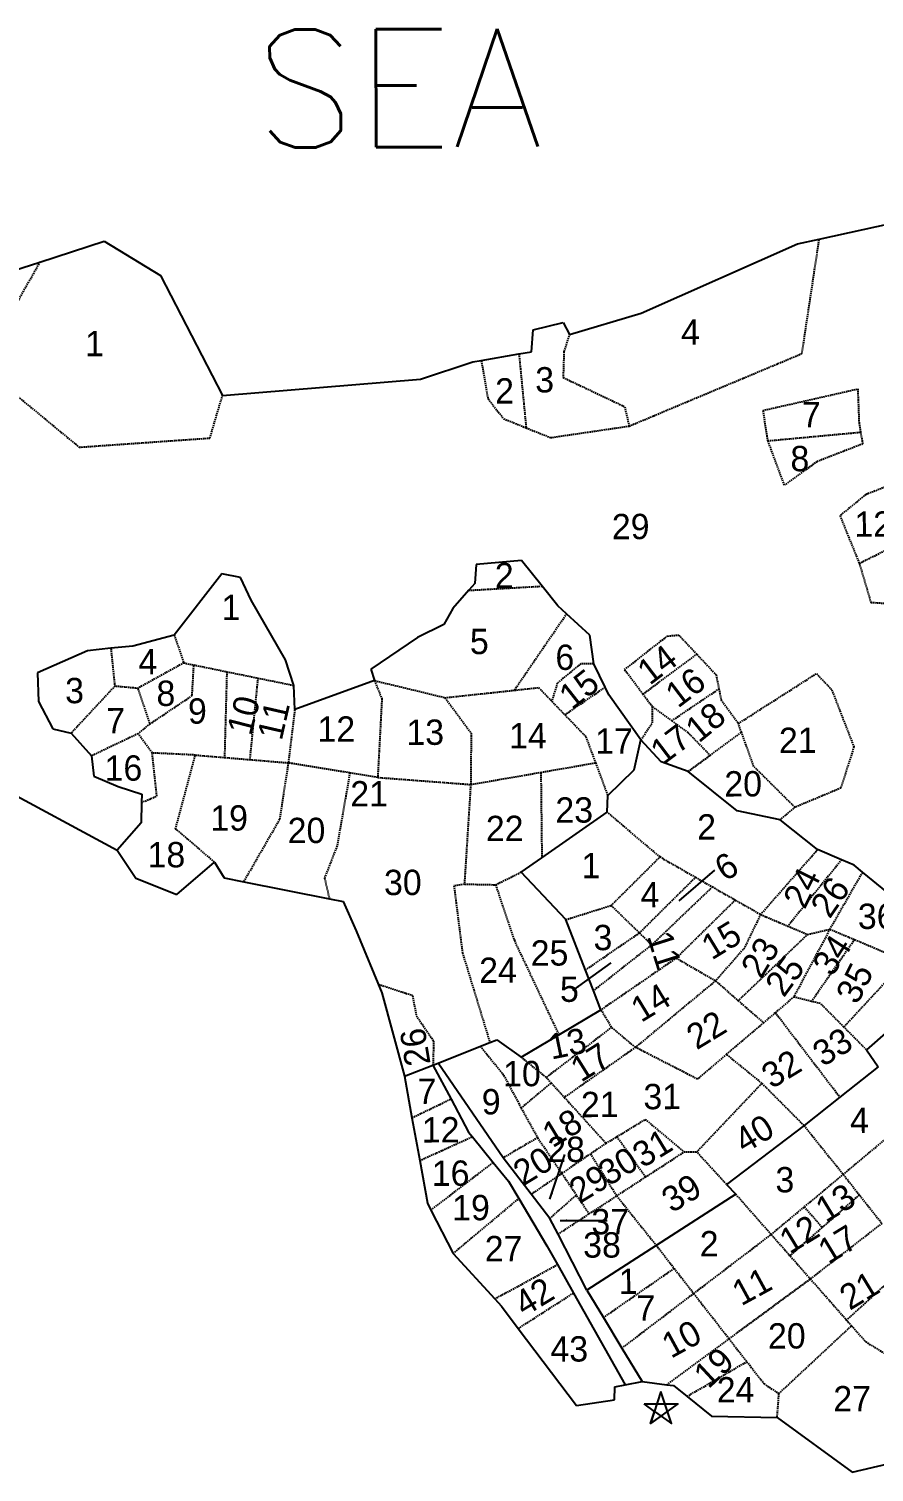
# Model space of a CAD drawing. Header units: metres. Extents: x 283194 to 285135, y 2090965 to 2092276.
# Drawn here: x 283618 to 283925, y 2091753 to 2092276 of the extents above; entities that cross this region are included whole.
import ezdxf
from ezdxf.enums import TextEntityAlignment as Align

# ---------------------------------------------------------------- set-up
doc = ezdxf.new("R2010")
doc.units = ezdxf.units.M
doc.linetypes.add('DASHED', pattern=[0.75, 0.5, -0.25])
for name, color, linetype in [('LINE_CARTTRACK', 2, 'Continuous'), ('OFF', 1, 'Continuous'), ('POLY_PARCEL', 6, 'Continuous'), ('POLY_ROAD', 30, 'Continuous'), ('POLY_SUBPARCEL', 6, 'DASHED'), ('TEXT_MAPIN', 7, 'Continuous'), ('TEXT_MAPOUT', 7, 'Continuous'), ('TEXT_PARCEL', 7, 'Continuous'), ('V_BOUND_LINE', 7, 'Continuous')]:
    doc.layers.add(name, color=color, linetype=linetype)
doc.styles.get("Standard").update_dxf_attribs({"font": 'simplex.shx'})
doc.styles.add('TEXT_MAP', font='')
doc.styles.get('TEXT_MAP').set_extended_font_data('Kruti Dev 050')
doc.dimstyles.get("Standard").update_dxf_attribs({"dimtxt": 0.18, "dimasz": 0.18, "dimexe": 0.18, "dimexo": 0.0625, "dimgap": 0.09, "dimtad": 0, "dimtih": 1, "dimtoh": 1, "dimdec": 4, "dimzin": 0, "dimdsep": 46, "dimtxsty": 'Standard', "dimcen": 0.09, "dimadec": 0, "dimazin": 0, "dimtfac": 1, "dimtdec": 4, "dimtofl": 0, "dimtmove": 0, "dimatfit": 3, "dimfxl": 1, "dimtolj": 1, "dimtzin": 0, "dimarcsym": 0})

msp = doc.modelspace()

# ---------------------------------------------------------------- linework, layer by layer
for points in [[(283847.34, 2091782.56), (283843.61, 2091770.94), (283847.38, 2091773.69), (283851.15, 2091770.97)], [(283841.26, 2091778.09), (283853.46, 2091778.14), (283843.61, 2091770.93), (283845.03, 2091775.38)]]:
    msp.add_lwpolyline(points, close=True)
msp.add_lwpolyline([(283845.03, 2091775.38), (283847.38, 2091773.69)])
at = {"layer": 'LINE_CARTTRACK'}
for p, q in [((283764.7, 2091900.9), (283771.24, 2091888.57)), ((283790.08, 2091867.25), (283766.55, 2091901.63)), ((283771.24, 2091888.57), (283777.6, 2091876.59)), ((283777.6, 2091876.59), (283778.97, 2091874.91)), ((283778.97, 2091874.91), (283786.57, 2091865.63)), ((283786.57, 2091865.63), (283792.12, 2091858.86)), ((283800.3, 2091854.06), (283790.08, 2091867.25)), ((283792.12, 2091858.86), (283795.84, 2091852.54)), ((283795.84, 2091852.54), (283805.95, 2091835.42)), ((283807.08, 2091845.3), (283800.3, 2091854.06)), ((283810.02, 2091839.58), (283807.08, 2091845.3)), ((283820.45, 2091819.33), (283810.02, 2091839.58)), ((283805.95, 2091835.42), (283809.81, 2091828.55)), ((283809.81, 2091828.55), (283815.6, 2091818.24)), ((283815.6, 2091818.24), (283834.32, 2091784.94)), ((283820.45, 2091819.33), (283826.48, 2091809.35)), ((283826.48, 2091809.35), (283833.16, 2091798.27)), ((283833.16, 2091798.27), (283840.47, 2091786.17))]:
    msp.add_line(p, q, dxfattribs=at)
at = {"layer": 'OFF'}
msp.add_line((283834.32, 2091784.94), (283840.47, 2091786.17), dxfattribs=at)
at = {"layer": 'POLY_PARCEL'}
for p, q in [((283780.34, 2092082.27), (283779.82, 2092075.42)), ((283796.78, 2092083.7), (283780.34, 2092082.27)), ((283804.25, 2092074.44), (283796.78, 2092083.7)), ((283688.1, 2092078.89), (283670.92, 2092056.64)), ((283694.96, 2092077.55), (283688.1, 2092078.89)), ((283698.82, 2092069.34), (283694.96, 2092077.55)), ((283779.82, 2092075.42), (283777.65, 2092072.93)), ((283809.99, 2092067.32), (283804.25, 2092074.44)), ((283711.24, 2092047.76), (283698.82, 2092069.34)), ((283777.65, 2092072.93), (283771.9, 2092066.35)), ((283771.9, 2092066.35), (283768.64, 2092060.58)), ((283813.15, 2092064.42), (283809.99, 2092067.32)), ((283821.55, 2092056.68), (283813.15, 2092064.42)), ((283768.64, 2092060.58), (283759.07, 2092055.89)), ((283670.92, 2092056.64), (283655.86, 2092052.74)), ((283759.07, 2092055.89), (283742.12, 2092044.32)), ((283822.96, 2092046.28), (283821.55, 2092056.68)), ((283639.43, 2092051.03), (283621.37, 2092043.02)), ((283647.93, 2092051.92), (283639.43, 2092051.03)), ((283655.86, 2092052.74), (283647.93, 2092051.92)), ((283621.37, 2092043.02), (283621.69, 2092032.61)), ((283714.29, 2092038.46), (283711.24, 2092047.76)), ((283742.12, 2092044.32), (283743.51, 2092040.22)), ((283827.13, 2092037.83), (283822.96, 2092046.28)), ((283714.6, 2092029.69), (283714.29, 2092038.46)), ((283743.51, 2092040.22), (283714.6, 2092029.69)), ((283828.48, 2092035.07), (283827.13, 2092037.83)), ((283621.69, 2092032.61), (283626.93, 2092022.77)), ((283840.06, 2092018.69), (283828.48, 2092035.07)), ((283626.93, 2092022.77), (283633.52, 2092021.16)), ((283633.52, 2092021.16), (283640.95, 2092012.97)), ((283837.62, 2092007.91), (283840.06, 2092018.69)), ((283847.45, 2092010.83), (283840.06, 2092018.69)), ((283583.76, 2092014.65), (283650.23, 2091978.75)), ((283640.95, 2092012.97), (283641.8, 2092005.58)), ((283828.06, 2091998.56), (283837.62, 2092007.91)), ((283857.25, 2092007.28), (283847.45, 2092010.83)), ((283874.92, 2091993.01), (283857.25, 2092007.28)), ((283641.8, 2092005.58), (283650.58, 2092001.78)), ((283650.58, 2092001.78), (283659.09, 2091999.07)), ((283659.02, 2091995.99), (283658.86, 2091988.66)), ((283659.09, 2091999.07), (283659.02, 2091995.99)), ((283827.81, 2091992.54), (283828.06, 2091998.56)), ((283804.15, 2091976.01), (283827.81, 2091992.54)), ((283890.58, 2091989.81), (283874.92, 2091993.01)), ((283658.86, 2091988.66), (283650.23, 2091978.75)), ((283904.13, 2091978.95), (283890.58, 2091989.81)), ((283650.23, 2091978.75), (283656.98, 2091968.61)), ((283796.66, 2091970.78), (283804.15, 2091976.01)), ((283912.82, 2091975.24), (283904.13, 2091978.95)), ((283917.38, 2091973.3), (283912.82, 2091975.24)), ((283671.8, 2091962.64), (283685.46, 2091974.47)), ((283685.46, 2091974.47), (283689.04, 2091968.73)), ((283812.89, 2091953.59), (283796.66, 2091970.78)), ((283920.44, 2091970.79), (283917.38, 2091973.3)), ((283943.88, 2091951.57), (283920.44, 2091970.79)), ((283656.98, 2091968.61), (283671.8, 2091962.64)), ((283689.04, 2091968.73), (283696.09, 2091967.33)), ((283696.09, 2091967.33), (283727.15, 2091961.13)), ((283727.15, 2091961.13), (283732.1, 2091960.14)), ((283732.1, 2091960.14), (283736.81, 2091949.48)), ((283736.81, 2091949.48), (283746.21, 2091927.05)), ((283819.98, 2091935.33), (283812.89, 2091953.59)), ((283822.88, 2091927.87), (283819.98, 2091935.33)), ((283946.41, 2091927.92), (283921.84, 2091906.42)), ((283746.21, 2091927.05), (283754.38, 2091896.8)), ((283825.59, 2091920.88), (283822.88, 2091927.87)), ((283810.32, 2091911.87), (283825.59, 2091920.88)), ((283766.55, 2091901.63), (283781.87, 2091907.69)), ((283781.87, 2091907.69), (283785.34, 2091909.07)), ((283785.34, 2091909.07), (283787.82, 2091910.05)), ((283787.82, 2091910.05), (283796.61, 2091903.79)), ((283796.61, 2091903.79), (283810.32, 2091911.87)), ((283921.84, 2091906.42), (283926.11, 2091900.25)), ((283754.38, 2091896.8), (283764.7, 2091900.9)), ((283754.38, 2091896.8), (283757.08, 2091881.78)), ((283926.11, 2091900.25), (283912.21, 2091889.23)), ((283912.21, 2091889.23), (283899.22, 2091878.93)), ((283757.08, 2091881.78), (283759.88, 2091866.26)), ((283899.22, 2091878.93), (283871.14, 2091857.6)), ((283759.88, 2091866.26), (283762.65, 2091850.82)), ((283871.14, 2091857.6), (283874.44, 2091854.09)), ((283762.65, 2091850.82), (283763.94, 2091848.32)), ((283874.44, 2091854.09), (283845.63, 2091835.55)), ((283763.94, 2091848.32), (283772.03, 2091832.6)), ((283845.63, 2091835.55), (283820.45, 2091819.33)), ((283772.03, 2091832.6), (283787.08, 2091816.12)), ((283787.08, 2091816.12), (283789.48, 2091813.49)), ((283789.48, 2091813.49), (283795.61, 2091805.41)), ((283795.61, 2091805.41), (283816.76, 2091777.54)), ((283830.49, 2091779.58), (283830.63, 2091784.21)), ((283830.63, 2091784.21), (283834.32, 2091784.94)), ((283840.47, 2091786.17), (283849.42, 2091785.03)), ((283849.42, 2091785.03), (283851.92, 2091784.71)), ((283851.92, 2091784.71), (283856.8, 2091780.79)), ((283816.76, 2091777.54), (283830.49, 2091779.58)), ((283856.8, 2091780.79), (283865.66, 2091773.69)), ((283865.66, 2091773.69), (283889.47, 2091773.13)), ((283889.47, 2091773.13), (283916.61, 2091753.35)), ((283916.61, 2091753.35), (283929.64, 2091756.34))]:
    msp.add_line(p, q, dxfattribs=at)
at = {"layer": 'POLY_ROAD'}
msp.add_line((283764.7, 2091900.9), (283766.55, 2091901.63), dxfattribs=at)
at = {"layer": 'POLY_SUBPARCEL'}
for p, q in [((283898.46, 2092158.73), (283904.73, 2092200.23)), ((283622.17, 2092191.89), (283600.89, 2092154.13)), ((283814.21, 2092165.7), (283812.16, 2092159.45)), ((283795.87, 2092158.62), (283798.48, 2092131.82)), ((283812.16, 2092159.45), (283811.89, 2092150.05)), ((283835.82, 2092132.46), (283898.46, 2092158.73)), ((283600.89, 2092154.13), (283636.46, 2092124.8)), ((283782.2, 2092156.25), (283784.64, 2092142.29)), ((283811.89, 2092150.05), (283834.2, 2092139.47)), ((283683.81, 2092128.12), (283688.37, 2092143.53)), ((283884.37, 2092138.14), (283918.68, 2092145.91)), ((283918.68, 2092145.91), (283919.15, 2092133.62)), ((283784.64, 2092142.29), (283790.32, 2092135.11)), ((283834.2, 2092139.47), (283835.82, 2092132.46)), ((283886.11, 2092127.13), (283884.37, 2092138.14)), ((283790.32, 2092135.11), (283798.48, 2092131.82)), ((283807.28, 2092128.27), (283835.82, 2092132.46)), ((283919.15, 2092133.62), (283919.73, 2092130.25)), ((283636.46, 2092124.8), (283683.81, 2092128.12)), ((283798.48, 2092131.82), (283807.28, 2092128.27)), ((283886.11, 2092127.13), (283919.73, 2092130.25)), ((283892.1, 2092111.05), (283886.11, 2092127.13)), ((283919.73, 2092130.25), (283920.45, 2092126)), ((283920.45, 2092126), (283903.94, 2092119.58)), ((283903.94, 2092119.58), (283892.1, 2092111.05)), ((283930.55, 2092111.12), (283921.57, 2092107.63)), ((283921.57, 2092107.63), (283912.25, 2092099.98)), ((283912.25, 2092099.98), (283919.24, 2092082.71)), ((283919.24, 2092082.71), (283936.86, 2092091.43)), ((283919.24, 2092082.71), (283923.45, 2092068.55)), ((283777.65, 2092072.93), (283804.25, 2092074.44)), ((283813.15, 2092064.42), (283794.19, 2092036.72)), ((283923.45, 2092068.55), (283947.29, 2092067.19)), ((283670.92, 2092056.64), (283674.36, 2092046.62)), ((283834.13, 2092044.2), (283849.65, 2092056.37)), ((283849.65, 2092056.37), (283853.81, 2092056.74)), ((283853.81, 2092056.74), (283860.33, 2092049.77)), ((283647.93, 2092051.92), (283649.33, 2092038.17)), ((283840.81, 2092035.29), (283860.33, 2092049.77)), ((283860.33, 2092049.77), (283867.36, 2092042.26)), ((283674.36, 2092046.62), (283657.69, 2092037.4)), ((283674.36, 2092046.62), (283677.99, 2092045.88)), ((283677.38, 2092034.78), (283677.99, 2092045.88)), ((283677.99, 2092045.88), (283689.95, 2092043.43)), ((283689.95, 2092043.43), (283689.11, 2092012.35)), ((283689.95, 2092043.43), (283701.19, 2092041.13)), ((283818.34, 2092046.35), (283809.75, 2092039.31)), ((283822.96, 2092046.28), (283818.34, 2092046.35)), ((283840.81, 2092035.29), (283834.13, 2092044.2)), ((283649.33, 2092038.17), (283633.52, 2092021.16)), ((283657.69, 2092037.4), (283649.33, 2092038.17)), ((283701.19, 2092041.13), (283698.26, 2092011.58)), ((283701.19, 2092041.13), (283714.29, 2092038.46)), ((283743.51, 2092040.22), (283746.16, 2092033.67)), ((283743.51, 2092040.22), (283769.07, 2092034.03)), ((283809.75, 2092039.31), (283807.77, 2092032.73)), ((283812.51, 2092027.8), (283827.13, 2092037.83)), ((283867.36, 2092042.26), (283868.36, 2092037.2)), ((283875.39, 2092024.65), (283903.7, 2092042.75)), ((283903.7, 2092042.75), (283909.26, 2092036.89)), ((283657.69, 2092037.4), (283662.05, 2092024.48)), ((283662.05, 2092024.48), (283677.38, 2092034.78)), ((283746.16, 2092033.67), (283744.66, 2092005.12)), ((283769.07, 2092034.03), (283794.19, 2092036.72)), ((283769.07, 2092034.03), (283778.55, 2092021.14)), ((283794.19, 2092036.72), (283803.01, 2092037.67)), ((283803.01, 2092037.67), (283807.77, 2092032.73)), ((283807.77, 2092032.73), (283812.51, 2092027.8)), ((283844.22, 2092030.75), (283840.81, 2092035.29)), ((283851.27, 2092025.65), (283868.36, 2092037.2)), ((283868.36, 2092037.2), (283869.13, 2092033.27)), ((283869.13, 2092033.27), (283875.39, 2092024.65)), ((283909.26, 2092036.89), (283917.31, 2092016.17)), ((283714.6, 2092029.69), (283712.24, 2092010.41)), ((283812.51, 2092027.8), (283820.06, 2092019.96)), ((283844.22, 2092030.75), (283851.27, 2092025.65)), ((283844.24, 2092024.87), (283844.22, 2092030.75)), ((283662.05, 2092024.48), (283657.76, 2092020.97)), ((283840.06, 2092018.69), (283844.24, 2092024.87)), ((283851.27, 2092025.65), (283857.06, 2092021.46)), ((283876.54, 2092021.47), (283875.39, 2092024.65)), ((283657.76, 2092020.97), (283640.95, 2092012.97)), ((283662.9, 2092013.98), (283657.76, 2092020.97)), ((283778.55, 2092021.14), (283778.36, 2092002.56)), ((283820.06, 2092019.96), (283823.63, 2092010.42)), ((283857.06, 2092021.46), (283865.2, 2092013.13)), ((283865.2, 2092013.13), (283876.54, 2092021.47)), ((283880.99, 2092009.11), (283876.54, 2092021.47)), ((283678.54, 2092013.24), (283662.9, 2092013.98)), ((283664.58, 2091998.37), (283662.9, 2092013.98)), ((283671.37, 2091986.54), (283678.54, 2092013.24)), ((283678.54, 2092013.24), (283689.11, 2092012.35)), ((283689.11, 2092012.35), (283698.26, 2092011.58)), ((283857.25, 2092007.28), (283865.2, 2092013.13)), ((283917.31, 2092016.17), (283912.52, 2092001.27)), ((283698.26, 2092011.58), (283712.24, 2092010.41)), ((283712.24, 2092010.41), (283709.08, 2091989.92)), ((283734.56, 2092006.77), (283712.24, 2092010.41)), ((283734.56, 2092006.77), (283729.93, 2091980.28)), ((283744.66, 2092005.12), (283734.56, 2092006.77)), ((283778.36, 2092002.56), (283803.81, 2092006.97)), ((283803.81, 2092006.97), (283823.63, 2092010.42)), ((283803.81, 2092006.97), (283804.15, 2091976.01)), ((283823.63, 2092010.42), (283828.06, 2091998.56)), ((283895.93, 2091994.29), (283880.99, 2092009.11)), ((283744.66, 2092005.12), (283778.36, 2092002.56)), ((283778.36, 2092002.56), (283776.07, 2091966.46)), ((283912.52, 2092001.27), (283895.93, 2091994.29)), ((283659.02, 2091995.99), (283664.58, 2091998.37)), ((283847, 2091976.3), (283827.81, 2091992.54)), ((283895.93, 2091994.29), (283890.58, 2091989.81)), ((283685.46, 2091974.47), (283671.37, 2091986.54)), ((283709.08, 2091989.92), (283696.09, 2091967.33)), ((283729.93, 2091980.28), (283725.4, 2091968.68)), ((283829.28, 2091958.72), (283847, 2091976.3)), ((283847, 2091976.3), (283859.88, 2091968.93)), ((283883.47, 2091955.44), (283904.13, 2091978.95)), ((283912.82, 2091975.24), (283893.34, 2091951.25)), ((283787.39, 2091966.23), (283796.66, 2091970.78)), ((283908.59, 2091950.12), (283920.44, 2091970.79)), ((283725.4, 2091968.68), (283727.15, 2091961.13)), ((283776.07, 2091966.46), (283772.31, 2091965.82)), ((283772.31, 2091965.82), (283775.37, 2091941.59)), ((283776.07, 2091966.46), (283787.39, 2091966.23)), ((283787.39, 2091966.23), (283794.22, 2091945.97)), ((283839.53, 2091948.76), (283859.88, 2091968.93)), ((283866, 2091965.43), (283844.22, 2091944.65)), ((283859.88, 2091968.93), (283866, 2091965.43)), ((283866, 2091965.43), (283874.3, 2091960.68)), ((283874.3, 2091960.68), (283852.88, 2091939.64)), ((283874.3, 2091960.68), (283883.47, 2091955.44)), ((283812.89, 2091953.59), (283829.28, 2091958.72)), ((283829.28, 2091958.72), (283839.53, 2091948.76)), ((283883.47, 2091955.44), (283877.58, 2091943.29)), ((283883.47, 2091955.44), (283893.34, 2091951.25)), ((283893.34, 2091951.25), (283900.51, 2091948.21)), ((283908.59, 2091950.12), (283895.48, 2091925.56)), ((283900.51, 2091948.21), (283908.59, 2091950.12)), ((283908.59, 2091950.12), (283917.52, 2091946.36)), ((283794.22, 2091945.97), (283810.32, 2091911.87)), ((283819.98, 2091935.33), (283839.53, 2091948.76)), ((283844.22, 2091944.65), (283822.88, 2091927.87)), ((283839.53, 2091948.76), (283843.08, 2091945.31)), ((283843.08, 2091945.31), (283844.22, 2091944.65)), ((283900.51, 2091948.21), (283875.34, 2091924.22)), ((283917.52, 2091946.36), (283901.95, 2091923.97)), ((283917.52, 2091946.36), (283935.85, 2091938.65)), ((283775.37, 2091941.59), (283785.34, 2091909.07)), ((283852.88, 2091939.64), (283825.59, 2091920.88)), ((283852.88, 2091939.64), (283867.12, 2091931.4)), ((283877.58, 2091943.29), (283867.12, 2091931.4)), ((283935.85, 2091938.65), (283913.65, 2091914.66)), ((283744.92, 2091930.14), (283757.24, 2091926.15)), ((283867.12, 2091931.4), (283838.11, 2091907.31)), ((283867.12, 2091931.4), (283875.34, 2091924.22)), ((283757.24, 2091926.15), (283758.65, 2091918.77)), ((283875.34, 2091924.22), (283884.51, 2091916.21)), ((283895.48, 2091925.56), (283888.81, 2091919.87)), ((283901.95, 2091923.97), (283895.48, 2091925.56)), ((283905.19, 2091923.17), (283901.95, 2091923.97)), ((283913.65, 2091914.66), (283905.19, 2091923.17)), ((283758.65, 2091918.77), (283764.93, 2091909.56)), ((283825.59, 2091920.88), (283829.41, 2091914.54)), ((283888.81, 2091919.87), (283884.51, 2091916.21)), ((283888.81, 2091919.87), (283912.21, 2091889.23)), ((283829.41, 2091914.54), (283805.76, 2091896.4)), ((283838.11, 2091907.31), (283829.41, 2091914.54)), ((283884.51, 2091916.21), (283871.08, 2091904.77)), ((283921.84, 2091906.42), (283913.65, 2091914.66)), ((283764.93, 2091909.56), (283764.7, 2091900.9)), ((283781.87, 2091907.69), (283790.4, 2091897.15)), ((283838.11, 2091907.31), (283812.32, 2091889.17)), ((283860.56, 2091895.79), (283838.11, 2091907.31)), ((283805.76, 2091896.4), (283796.61, 2091903.79)), ((283871.08, 2091904.77), (283860.56, 2091895.79)), ((283883.93, 2091894.29), (283871.08, 2091904.77)), ((283790.4, 2091897.15), (283796.64, 2091885.32)), ((283796.64, 2091885.32), (283807.55, 2091894.43)), ((283805.76, 2091896.4), (283807.55, 2091894.43)), ((283807.55, 2091894.43), (283812.32, 2091889.17)), ((283860.31, 2091869.41), (283883.93, 2091894.29)), ((283883.93, 2091894.29), (283899.22, 2091878.93)), ((283757.08, 2091881.78), (283771.24, 2091888.57)), ((283812.32, 2091889.17), (283827.42, 2091872.52)), ((283796.64, 2091885.32), (283802.61, 2091874.57)), ((283831.4, 2091874.94), (283841.67, 2091881.19)), ((283841.67, 2091881.19), (283855.73, 2091869.4)), ((283913.41, 2091861.25), (283941.31, 2091884.52)), ((283899.22, 2091878.93), (283913.41, 2091861.25)), ((283759.88, 2091866.26), (283778.97, 2091874.91)), ((283802.61, 2091874.57), (283790.08, 2091867.25)), ((283802.61, 2091874.57), (283811.39, 2091861.6)), ((283827.42, 2091872.52), (283821.79, 2091868.69)), ((283827.42, 2091872.52), (283831.4, 2091874.94)), ((283831.4, 2091874.94), (283841.77, 2091860.29)), ((283763.94, 2091848.32), (283786.57, 2091865.63)), ((283821.79, 2091868.69), (283811.39, 2091861.6)), ((283821.79, 2091868.69), (283831.3, 2091853.46)), ((283841.77, 2091860.29), (283855.73, 2091869.4)), ((283855.73, 2091869.4), (283860.31, 2091869.41)), ((283871.14, 2091857.6), (283860.31, 2091869.41)), ((283811.39, 2091861.6), (283800.3, 2091854.06)), ((283811.39, 2091861.6), (283821.31, 2091846.95)), ((283831.3, 2091853.46), (283841.77, 2091860.29)), ((283887.3, 2091839.49), (283913.41, 2091861.25)), ((283913.41, 2091861.25), (283927.39, 2091843.49)), ((283772.03, 2091832.6), (283795.84, 2091852.54)), ((283807.08, 2091845.3), (283816.68, 2091853.79)), ((283821.31, 2091846.95), (283831.3, 2091853.46)), ((283831.3, 2091853.46), (283845.63, 2091835.55)), ((283874.44, 2091854.09), (283887.3, 2091839.49)), ((283894.12, 2091831.75), (283919.27, 2091853.81)), ((283899.34, 2091849.52), (283905.78, 2091841.98)), ((283810.02, 2091839.58), (283821.31, 2091846.95)), ((283859.21, 2091818.1), (283887.3, 2091839.49)), ((283887.3, 2091839.49), (283901.49, 2091823.38)), ((283927.39, 2091843.49), (283901.49, 2091823.38)), ((283845.63, 2091835.55), (283852.14, 2091827.18)), ((283787.08, 2091816.12), (283809.81, 2091828.55)), ((283939.16, 2091830.85), (283914.63, 2091808.46)), ((283826.48, 2091809.35), (283852.14, 2091827.18)), ((283852.14, 2091827.18), (283859.21, 2091818.1)), ((283872.01, 2091801.66), (283901.49, 2091823.38)), ((283901.49, 2091823.38), (283914.63, 2091808.46)), ((283795.61, 2091805.41), (283815.6, 2091818.24)), ((283833.16, 2091798.27), (283859.21, 2091818.1)), ((283859.21, 2091818.1), (283872.01, 2091801.66)), ((283914.63, 2091808.46), (283916.43, 2091806.41)), ((283890.12, 2091781.86), (283916.43, 2091806.41)), ((283916.43, 2091806.41), (283921.58, 2091800.57)), ((283849.42, 2091785.03), (283872.01, 2091801.66)), ((283872.01, 2091801.66), (283878.46, 2091793.38)), ((283921.58, 2091800.57), (283932.11, 2091794.15)), ((283856.8, 2091780.79), (283878.46, 2091793.38)), ((283878.46, 2091793.38), (283884.71, 2091785.34)), ((283884.71, 2091785.34), (283890.12, 2091781.86)), ((283889.47, 2091773.13), (283890.12, 2091781.86))]:
    msp.add_line(p, q, dxfattribs=at)
at = {"layer": 'V_BOUND_LINE'}
for p, q in [((283904.73, 2092200.23), (283941.23, 2092208.21)), ((283896.79, 2092198.5), (283904.73, 2092200.23)), ((283622.17, 2092191.89), (283645.48, 2092199.45)), ((283645.48, 2092199.45), (283665.88, 2092187.07)), ((283840.11, 2092173.34), (283896.79, 2092198.5)), ((283586.15, 2092180.2), (283622.17, 2092191.89)), ((283665.88, 2092187.07), (283688.37, 2092143.53)), ((283801.07, 2092167.28), (283811.89, 2092169.95)), ((283811.89, 2092169.95), (283814.21, 2092165.7)), ((283814.21, 2092165.7), (283840.11, 2092173.34)), ((283800.45, 2092159.41), (283801.07, 2092167.28)), ((283782.2, 2092156.25), (283795.87, 2092158.62)), ((283795.87, 2092158.62), (283800.45, 2092159.41)), ((283760.11, 2092149.41), (283779.13, 2092155.72)), ((283779.13, 2092155.72), (283782.2, 2092156.25)), ((283688.37, 2092143.53), (283760.11, 2092149.41))]:
    msp.add_line(p, q, dxfattribs=at)

# ---------------------------------------------------------------- texts
at = {"layer": 'TEXT_MAPIN', "style": 'TEXT_MAP'}
for s, height, rotation, p in [('4', 9.18, 0.2256, (283858.03, 2092166.51)), ('1', 9.18, 0.2256, (283642.01, 2092162.37)), ('3', 9.18, 0.2256, (283805.17, 2092149.23)), ('2', 9.18, 0.2256, (283790.65, 2092145.28)), ('7', 9.18, 0.2256, (283901.83, 2092136.58)), ('8', 9.18, 0.2256, (283897.7, 2092120.68)), ('12', 9.181, 0.2256, (283924.27, 2092097)), ('2', 9.18, 0.2256, (283790.54, 2092078.36)), ('1', 9.18, 0.2256, (283691.46, 2092066.75)), ('5', 9.18, 0.2256, (283781.49, 2092054.34)), ('4', 9.18, 0.2256, (283661.31, 2092047.06)), ('6', 9.18, 0.2256, (283812.49, 2092048.68)), ('14', 9.181, 37.2196, (283845.93, 2092046.08)), ('15', 9.181, 38.2651, (283817.63, 2092037.14)), ('16', 9.181, 37.2196, (283856.17, 2092037.79)), ('3', 9.18, 0.2256, (283634.75, 2092036.61)), ('8', 9.18, 0.2256, (283667.86, 2092035.62)), ('9', 9.18, 0.2256, (283679.29, 2092029.2)), ('10', 9.181, 75.6047, (283695.99, 2092027.68)), ('7', 9.18, 0.2256, (283649.65, 2092025.67)), ('11', 9.181, 77.1059, (283706.9, 2092025.87)), ('12', 9.181, 0.2256, (283729.66, 2092022.72)), ('18', 9.181, 39.3964, (283863.43, 2092025.22)), ('13', 9.181, 0.2256, (283761.88, 2092021.51)), ('14', 9.181, 0.2256, (283799.12, 2092020.26)), ('17', 9.181, 0.2256, (283830.34, 2092018.33)), ('17', 9.181, 37.2196, (283850.73, 2092017.16)), ('21', 9.181, 0.2256, (283896.94, 2092018.66)), ('16', 9.181, 0.2256, (283652.47, 2092008.53)), ('20', 9.181, 0.2256, (283877.14, 2092002.82)), ('21', 9.181, 0.2256, (283741.55, 2091999.28)), ('23', 9.181, 0.2256, (283815.9, 2091993.33)), ('19', 9.181, 0.2256, (283690.79, 2091990.44)), ('22', 9.181, 0.2256, (283790.69, 2091986.71)), ('2', 9.18, 0.2256, (283863.89, 2091987.27)), ('20', 9.181, 0.2256, (283718.84, 2091985.92)), ('18', 9.181, 0.2256, (283668.05, 2091977.12)), ('1', 9.18, 0.2256, (283821.97, 2091973.19)), ('6', 9.18, 31.3298, (283871.05, 2091972.91)), ('24', 9.181, 63.3481, (283898.34, 2091965.18)), ('4', 9.18, 0.2256, (283843.36, 2091962.62)), ('26', 9.181, 55.4587, (283908.61, 2091961.82)), ('36', 9.181, 0.2256, (283925.55, 2091954.81)), ('3', 9.18, 0.2256, (283826.3, 2091947.11)), ('15', 9.181, 31.3298, (283869.21, 2091946.13)), ('25', 9.181, 0.2256, (283806.95, 2091941.52)), ('11', 9.181, 287.4807, (283848.61, 2091942.47)), ('23', 9.181, 58.8443, (283883.24, 2091939.94)), ('34', 9.181, 57.0615, (283909.29, 2091940.79)), ('24', 9.181, 0.2256, (283788.27, 2091935.33)), ('25', 9.181, 53.8521, (283892.2, 2091933.26)), ('35', 9.181, 63.3481, (283917.5, 2091930.62)), ('5', 9.18, 0.2256, (283814.15, 2091928.31)), ('14', 9.181, 31.3298, (283843.59, 2091923.57)), ('22', 9.181, 31.3298, (283863.69, 2091913.71)), ('26', 9.181, 99.4768, (283758.21, 2091907.35)), ('13', 9.181, 11.5724, (283813.38, 2091908.71)), ('33', 9.181, 31.3298, (283909.48, 2091907.53)), ('17', 9.181, 31.9833, (283821.73, 2091901.94)), ('10', 9.181, 0.2256, (283796.96, 2091897.78)), ('32', 9.181, 31.3298, (283890.95, 2091899.52)), ('7', 9.18, 0.2256, (283762.54, 2091891.4)), ('9', 9.18, 0.2256, (283785.8, 2091887.6)), ('21', 9.181, 0.2256, (283825.15, 2091886.67)), ('12', 9.181, 0.2256, (283767.48, 2091877.49)), ('18', 9.181, 31.3298, (283811.48, 2091878.13)), ('40', 9.181, 31.3298, (283881.06, 2091876.07)), ('4', 9.18, 0.2256, (283919.3, 2091880.87)), ('31', 9.181, 31.3298, (283844.17, 2091870.82)), ('20', 9.181, 31.3298, (283800.91, 2091864.38)), ('28', 9.181, 0.2256, (283812.94, 2091870.34)), ('30', 9.181, 31.3298, (283831.75, 2091864.27)), ('16', 9.181, 0.2256, (283771.09, 2091861.7)), ('29', 9.181, 31.3298, (283821.22, 2091857.88)), ('39', 9.181, 31.3298, (283854.72, 2091854.52)), ('3', 9.18, 0.2256, (283892.25, 2091859.33)), ('13', 9.181, 31.3298, (283910.54, 2091851.03)), ('19', 9.181, 0.2256, (283778.49, 2091849.22)), ('37', 9.181, 0.2256, (283828.96, 2091844.16)), ('12', 9.181, 31.3298, (283897.41, 2091839.67)), ('27', 9.181, 0.2256, (283790.3, 2091834.44)), ('38', 9.181, 0.2256, (283825.97, 2091835.69)), ('2', 9.18, 0.2256, (283864.81, 2091836.2)), ('17', 9.181, 31.3298, (283911.47, 2091835.97)), ('42', 9.181, 31.3298, (283801.25, 2091817.04)), ('1', 9.18, 0.2256, (283835.42, 2091822.53)), ('11', 9.181, 28.6385, (283880.24, 2091820.7)), ('21', 9.181, 31.3298, (283919.19, 2091819.3)), ('7', 9.18, 0.2256, (283841.87, 2091812.82)), ('10', 9.181, 28.6385, (283854.75, 2091801.67)), ('43', 9.181, 0.2256, (283814.1, 2091798.01)), ('20', 9.181, 0.2256, (283892.97, 2091802.74)), ('19', 9.181, 42.9284, (283866.42, 2091791.3)), ('24', 9.181, 0.2256, (283874.41, 2091783.28)), ('27', 9.181, 0.2256, (283916.65, 2091780.05))]:
    msp.add_text(s, height=height, rotation=rotation, dxfattribs=at).set_placement(p, align=Align.MIDDLE)
at = {"layer": 'TEXT_MAPOUT'}
msp.add_text('AREBIAN        SEA', height=42.751, rotation=0.2256, dxfattribs=at).set_placement((283192.3, 2092231.32))
at = {"layer": 'TEXT_PARCEL', "style": 'TEXT_MAP'}
for s, p in [('29', (283836.37, 2092096.06)), ('30', (283753.77, 2091967.08)), ('31', (283847.81, 2091889.48))]:
    msp.add_text(s, height=9.181, rotation=0.2256, dxfattribs=at).set_placement(p, align=Align.MIDDLE)

# ---------------------------------------------------------------- leaders
for points in [[(283866.75, 2091971.52), (283853.81, 2091960.36)], [(283815.37, 2091927.96), (283829.25, 2091937.94)], [(283807.07, 2091852.27), (283812.46, 2091868.49)], [(283810.81, 2091844.55), (283827.9, 2091844.61)]]:
    msp.add_leader(points, dimstyle='Standard', override={"dimtxt": 2.5, "dimasz": 2.5, "dimexe": 1.25, "dimexo": 0.625, "dimgap": 0.625, "dimtad": 1, "dimtih": 0, "dimtoh": 0, "dimzin": 8, "dimcen": 2.5, "dimtofl": 1})

doc.saveas('drawing.dxf')
